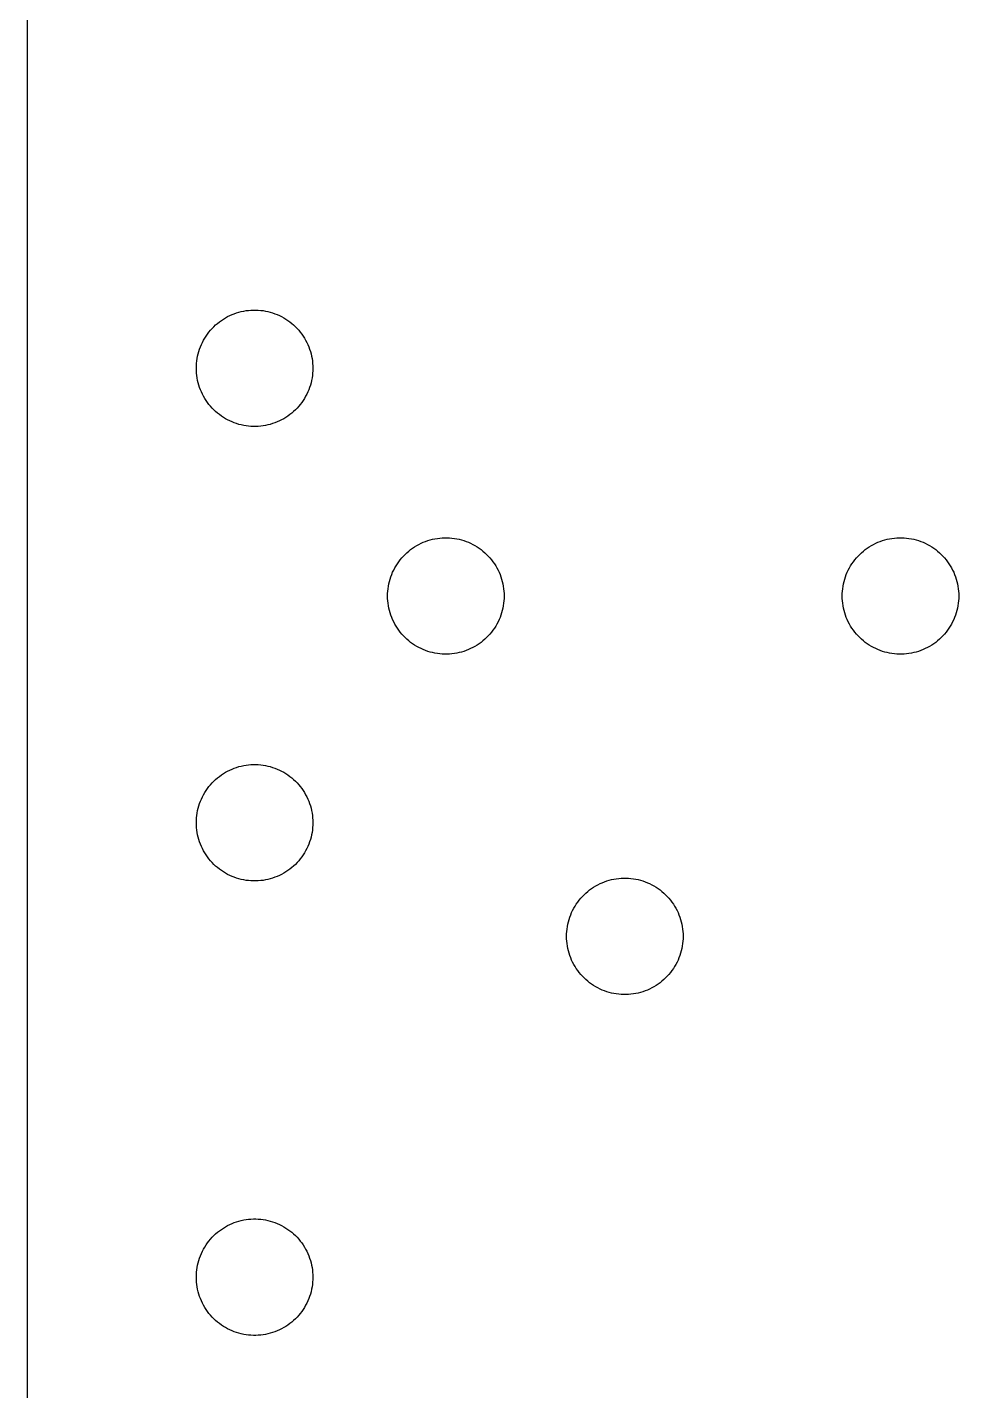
# Model space of a CAD drawing. Header units: metres. Extents: x 1 to 148, y -190 to 190.
# Drawn here: x 1.27 to 34.05, y 44 to 92.01 of the extents above; entities that cross this region are included whole.
import ezdxf

# ---------------------------------------------------------------- set-up
doc = ezdxf.new("R2010")
doc.units = ezdxf.units.M

msp = doc.modelspace()

# ---------------------------------------------------------------- linework, layer by layer
for p, q in [((1.26969, 115.12), (1.26969, -115.12)), ((7.96308, 81.5795), (8.03052, 81.6326)), ((8.03052, 81.6326), (8.09989, 81.683)), ((8.09989, 81.683), (8.17121, 81.7307)), ((8.17121, 81.7307), (8.24485, 81.7752)), ((8.24485, 81.7752), (8.32003, 81.8167)), ((8.32003, 81.8167), (8.39677, 81.8547)), ((8.39677, 81.8547), (8.47545, 81.8896)), ((8.47545, 81.8896), (8.55529, 81.9214)), ((8.55529, 81.9214), (8.63629, 81.9496)), ((8.63629, 81.9496), (8.71846, 81.9745)), ((8.71846, 81.9745), (8.80179, 81.9958)), ((8.80179, 81.9958), (8.8855, 82.0136)), ((8.8855, 82.0136), (8.97038, 82.0279)), ((8.97038, 82.0279), (9.05565, 82.0384)), ((9.05565, 82.0384), (9.14091, 82.0458)), ((9.14091, 82.0458), (9.22696, 82.0493)), ((9.22696, 82.0493), (9.31261, 82.0493)), ((9.31261, 82.0493), (9.39865, 82.0458)), ((9.39865, 82.0458), (9.48392, 82.0384)), ((9.48392, 82.0384), (9.56918, 82.0279)), ((9.56918, 82.0279), (9.65406, 82.0136)), ((9.65406, 82.0136), (9.73778, 81.9958)), ((9.73778, 81.9958), (9.82111, 81.9745)), ((9.82111, 81.9745), (9.90327, 81.9496)), ((9.90327, 81.9496), (9.98427, 81.9214)), ((9.98427, 81.9214), (10.0641, 81.8896)), ((10.0641, 81.8896), (10.1428, 81.8547)), ((10.1428, 81.8547), (10.2195, 81.8167)), ((10.2195, 81.8167), (10.2947, 81.7752)), ((10.2947, 81.7752), (10.3684, 81.7307)), ((10.3684, 81.7307), (10.4397, 81.683)), ((10.4397, 81.683), (10.509, 81.6326)), ((10.509, 81.6326), (10.5765, 81.5795)), ((7.51621, 81.0617), (7.56233, 81.1342)), ((7.56233, 81.1342), (7.61116, 81.2047)), ((7.61116, 81.2047), (7.6631, 81.2733)), ((7.6631, 81.2733), (7.71813, 81.3392)), ((7.71813, 81.3392), (7.77549, 81.4032)), ((7.77549, 81.4032), (7.83557, 81.4644)), ((7.83557, 81.4644), (7.89797, 81.5233)), ((7.89797, 81.5233), (7.96308, 81.5795)), ((10.5765, 81.5795), (10.6416, 81.5233)), ((10.6416, 81.5233), (10.704, 81.4644)), ((10.704, 81.4644), (10.7641, 81.4032)), ((10.7641, 81.4032), (10.8218, 81.3392)), ((10.8218, 81.3392), (10.8765, 81.2733)), ((10.8765, 81.2733), (10.9284, 81.2047)), ((10.9284, 81.2047), (10.9772, 81.1342)), ((10.9772, 81.1342), (11.0234, 81.0617)), ((7.30731, 80.5924), (7.33366, 80.6741)), ((7.33366, 80.6741), (7.36389, 80.7544)), ((7.36389, 80.7544), (7.39722, 80.8334)), ((7.39722, 80.8334), (7.43365, 80.9113)), ((7.43365, 80.9113), (7.47319, 80.9873)), ((7.47319, 80.9873), (7.51621, 81.0617)), ((11.0234, 81.0617), (11.0664, 80.9873)), ((11.0664, 80.9873), (11.1059, 80.9113)), ((11.1059, 80.9113), (11.1427, 80.8334)), ((11.1427, 80.8334), (11.1757, 80.7544)), ((11.1757, 80.7544), (11.2059, 80.6741)), ((11.2059, 80.6741), (11.2323, 80.5924)), ((7.22165, 80.0858), (7.22708, 80.1715)), ((7.22708, 80.1715), (7.23599, 80.2567)), ((7.23599, 80.2567), (7.24839, 80.3416)), ((7.24839, 80.3416), (7.26467, 80.4261)), ((7.26467, 80.4261), (7.28405, 80.5098)), ((7.28405, 80.5098), (7.30731, 80.5924)), ((11.2323, 80.5924), (11.2555, 80.5098)), ((11.2555, 80.5098), (11.2749, 80.4261)), ((11.2749, 80.4261), (11.2912, 80.3416)), ((11.2912, 80.3416), (11.3036, 80.2567)), ((11.3036, 80.2567), (11.3125, 80.1715)), ((11.3125, 80.1715), (11.3179, 80.0858)), ((7.21971, 79.9998), (7.22165, 80.0858)), ((7.22165, 79.9141), (7.21971, 79.9998)), ((7.22708, 79.8281), (7.22165, 79.9141)), ((7.23599, 79.7428), (7.22708, 79.8281)), ((7.24839, 79.6579), (7.23599, 79.7428)), ((11.3036, 79.7428), (11.2912, 79.6579)), ((11.3125, 79.8281), (11.3036, 79.7428)), ((11.3179, 79.9141), (11.3125, 79.8281)), ((11.3179, 80.0858), (11.3199, 79.9998)), ((11.3199, 79.9998), (11.3179, 79.9141)), ((7.26467, 79.5734), (7.24839, 79.6579)), ((7.28405, 79.4901), (7.26467, 79.5734)), ((7.30731, 79.4072), (7.28405, 79.4901)), ((7.33366, 79.3258), (7.30731, 79.4072)), ((7.36389, 79.2452), (7.33366, 79.3258)), ((7.39722, 79.1661), (7.36389, 79.2452)), ((11.1757, 79.2452), (11.1427, 79.1661)), ((11.2059, 79.3258), (11.1757, 79.2452)), ((11.2323, 79.4072), (11.2059, 79.3258)), ((11.2555, 79.4901), (11.2323, 79.4072)), ((11.2749, 79.5734), (11.2555, 79.4901)), ((11.2912, 79.6579), (11.2749, 79.5734)), ((7.43365, 79.0882), (7.39722, 79.1661)), ((7.47319, 79.0122), (7.43365, 79.0882)), ((7.51621, 78.9378), (7.47319, 79.0122)), ((7.56233, 78.8653), (7.51621, 78.9378)), ((7.61116, 78.7948), (7.56233, 78.8653)), ((7.6631, 78.7266), (7.61116, 78.7948)), ((7.71813, 78.6603), (7.6631, 78.7266)), ((10.8765, 78.7266), (10.8218, 78.6603)), ((10.9284, 78.7948), (10.8765, 78.7266)), ((10.9772, 78.8653), (10.9284, 78.7948)), ((11.0234, 78.9378), (10.9772, 78.8653)), ((11.0664, 79.0122), (11.0234, 78.9378)), ((11.1059, 79.0882), (11.0664, 79.0122)), ((11.1427, 79.1661), (11.1059, 79.0882)), ((7.77549, 78.5964), (7.71813, 78.6603)), ((7.83557, 78.5351), (7.77549, 78.5964)), ((7.89797, 78.4762), (7.83557, 78.5351)), ((7.96308, 78.4204), (7.89797, 78.4762)), ((8.03052, 78.3669), (7.96308, 78.4204)), ((8.09989, 78.3165), (8.03052, 78.3669)), ((8.17121, 78.2689), (8.09989, 78.3165)), ((8.24485, 78.2243), (8.17121, 78.2689)), ((10.3684, 78.2689), (10.2947, 78.2243)), ((10.4397, 78.3165), (10.3684, 78.2689)), ((10.509, 78.3669), (10.4397, 78.3165)), ((10.5765, 78.4204), (10.509, 78.3669)), ((10.6416, 78.4762), (10.5765, 78.4204)), ((10.704, 78.5351), (10.6416, 78.4762)), ((10.7641, 78.5964), (10.704, 78.5351)), ((10.8218, 78.6603), (10.7641, 78.5964)), ((8.32003, 78.1832), (8.24485, 78.2243)), ((8.39677, 78.1448), (8.32003, 78.1832)), ((8.47545, 78.11), (8.39677, 78.1448)), ((8.55529, 78.0782), (8.47545, 78.11)), ((8.63629, 78.0503), (8.55529, 78.0782)), ((8.71846, 78.0255), (8.63629, 78.0503)), ((8.80179, 78.0042), (8.71846, 78.0255)), ((8.8855, 77.9859), (8.80179, 78.0042)), ((8.97038, 77.972), (8.8855, 77.9859)), ((9.05565, 77.9611), (8.97038, 77.972)), ((9.14091, 77.9538), (9.05565, 77.9611)), ((9.22696, 77.9503), (9.14091, 77.9538)), ((9.31261, 77.9503), (9.22696, 77.9503)), ((9.39865, 77.9538), (9.31261, 77.9503)), ((9.48392, 77.9611), (9.39865, 77.9538)), ((9.56918, 77.972), (9.48392, 77.9611)), ((9.65406, 77.9859), (9.56918, 77.972)), ((9.73778, 78.0042), (9.65406, 77.9859)), ((9.82111, 78.0255), (9.73778, 78.0042)), ((9.90327, 78.0503), (9.82111, 78.0255)), ((9.98427, 78.0782), (9.90327, 78.0503)), ((10.0641, 78.11), (9.98427, 78.0782)), ((10.1428, 78.1448), (10.0641, 78.11)), ((10.2195, 78.1832), (10.1428, 78.1448)), ((10.2947, 78.2243), (10.2195, 78.1832)), ((15.2863, 73.9048), (15.3673, 73.9331)), ((15.3673, 73.9331), (15.4494, 73.9579)), ((15.4494, 73.9579), (15.5328, 73.9792)), ((15.5328, 73.9792), (15.6169, 73.997)), ((15.6169, 73.997), (15.7014, 74.0114)), ((15.7014, 74.0114), (15.7866, 74.0222)), ((15.7866, 74.0222), (15.8723, 74.0292)), ((15.8723, 74.0292), (15.9579, 74.0331)), ((15.9579, 74.0331), (16.0436, 74.0331)), ((16.0436, 74.0331), (16.1296, 74.0292)), ((16.1296, 74.0292), (16.2149, 74.0222)), ((16.2149, 74.0222), (16.3002, 74.0114)), ((16.3002, 74.0114), (16.385, 73.997)), ((16.385, 73.997), (16.4688, 73.9792)), ((16.4688, 73.9792), (16.5521, 73.9579)), ((16.5521, 73.9579), (16.6343, 73.9331)), ((16.6343, 73.9331), (16.7153, 73.9048)), ((31.2861, 73.9048), (31.3675, 73.9331)), ((31.3675, 73.9331), (31.4496, 73.9579)), ((31.4496, 73.9579), (31.5326, 73.9792)), ((31.5326, 73.9792), (31.6167, 73.997)), ((31.6167, 73.997), (31.7012, 74.0114)), ((31.7012, 74.0114), (31.7864, 74.0222)), ((31.7864, 74.0222), (31.8721, 74.0292)), ((31.8721, 74.0292), (31.9577, 74.0331)), ((31.9577, 74.0331), (32.0438, 74.0331)), ((32.0438, 74.0331), (32.1294, 74.0292)), ((32.1294, 74.0292), (32.2151, 74.0222)), ((32.2151, 74.0222), (32.3004, 74.0114)), ((32.3004, 74.0114), (32.3848, 73.997)), ((32.3848, 73.997), (32.4689, 73.9792)), ((32.4689, 73.9792), (32.5519, 73.9579)), ((32.5519, 73.9579), (32.6344, 73.9331)), ((32.6344, 73.9331), (32.7154, 73.9048)), ((14.5065, 73.3866), (14.5666, 73.4482)), ((14.5666, 73.4482), (14.629, 73.5068)), ((14.629, 73.5068), (14.6941, 73.563)), ((14.6941, 73.563), (14.7615, 73.6164)), ((14.7615, 73.6164), (14.8309, 73.6668)), ((14.8309, 73.6668), (14.9022, 73.7141)), ((14.9022, 73.7141), (14.9758, 73.7587)), ((14.9758, 73.7587), (15.051, 73.8001)), ((15.051, 73.8001), (15.1281, 73.8381)), ((15.1281, 73.8381), (15.2064, 73.8734)), ((15.2064, 73.8734), (15.2863, 73.9048)), ((16.7153, 73.9048), (16.7951, 73.8734)), ((16.7951, 73.8734), (16.8738, 73.8381)), ((16.8738, 73.8381), (16.9505, 73.8001)), ((16.9505, 73.8001), (17.0257, 73.7587)), ((17.0257, 73.7587), (17.0993, 73.7141)), ((17.0993, 73.7141), (17.1707, 73.6668)), ((17.1707, 73.6668), (17.24, 73.6164)), ((17.24, 73.6164), (17.3075, 73.563)), ((17.3075, 73.563), (17.3726, 73.5068)), ((17.3726, 73.5068), (17.435, 73.4482)), ((17.435, 73.4482), (17.4951, 73.3866)), ((30.5063, 73.3866), (30.5664, 73.4482)), ((30.5664, 73.4482), (30.6291, 73.5068)), ((30.6291, 73.5068), (30.6943, 73.563)), ((30.6943, 73.563), (30.7613, 73.6164)), ((30.7613, 73.6164), (30.8307, 73.6668)), ((30.8307, 73.6668), (30.9024, 73.7141)), ((30.9024, 73.7141), (30.9756, 73.7587)), ((30.9756, 73.7587), (31.0512, 73.8001)), ((31.0512, 73.8001), (31.1279, 73.8381)), ((31.1279, 73.8381), (31.2062, 73.8734)), ((31.2062, 73.8734), (31.2861, 73.9048)), ((32.7154, 73.9048), (32.7953, 73.8734)), ((32.7953, 73.8734), (32.8736, 73.8381)), ((32.8736, 73.8381), (32.9507, 73.8001)), ((32.9507, 73.8001), (33.0259, 73.7587)), ((33.0259, 73.7587), (33.0991, 73.7141)), ((33.0991, 73.7141), (33.1708, 73.6668)), ((33.1708, 73.6668), (33.2402, 73.6164)), ((33.2402, 73.6164), (33.3077, 73.563)), ((33.3077, 73.563), (33.3724, 73.5068)), ((33.3724, 73.5068), (33.4352, 73.4482)), ((33.4352, 73.4482), (33.4952, 73.3866)), ((14.1646, 72.8948), (14.2046, 72.9711)), ((14.2046, 72.9711), (14.2472, 73.0455)), ((14.2472, 73.0455), (14.2933, 73.118)), ((14.2933, 73.118), (14.3421, 73.1882)), ((14.3421, 73.1882), (14.3941, 73.2568)), ((14.3941, 73.2568), (14.4491, 73.323)), ((14.4491, 73.323), (14.5065, 73.3866)), ((17.4951, 73.3866), (17.5528, 73.323)), ((17.5528, 73.323), (17.6075, 73.2568)), ((17.6075, 73.2568), (17.6594, 73.1882)), ((17.6594, 73.1882), (17.7082, 73.118)), ((17.7082, 73.118), (17.7543, 73.0455)), ((17.7543, 73.0455), (17.7974, 72.9711)), ((17.7974, 72.9711), (17.8369, 72.8948)), ((30.1644, 72.8948), (30.2044, 72.9711)), ((30.2044, 72.9711), (30.2474, 73.0455)), ((30.2474, 73.0455), (30.2931, 73.118)), ((30.2931, 73.118), (30.3423, 73.1882)), ((30.3423, 73.1882), (30.3943, 73.2568)), ((30.3943, 73.2568), (30.4489, 73.323)), ((30.4489, 73.323), (30.5063, 73.3866)), ((33.4952, 73.3866), (33.5526, 73.323)), ((33.5526, 73.323), (33.6073, 73.2568)), ((33.6073, 73.2568), (33.6592, 73.1882)), ((33.6592, 73.1882), (33.7084, 73.118)), ((33.7084, 73.118), (33.7541, 73.0455)), ((33.7541, 73.0455), (33.7972, 72.9711)), ((33.7972, 72.9711), (33.8371, 72.8948)), ((13.9957, 72.4095), (14.015, 72.4932)), ((14.015, 72.4932), (14.0383, 72.5758)), ((14.0383, 72.5758), (14.065, 72.6576)), ((14.065, 72.6576), (14.0949, 72.7382)), ((14.0949, 72.7382), (14.1282, 72.8173)), ((14.1282, 72.8173), (14.1646, 72.8948)), ((17.8369, 72.8948), (17.8737, 72.8173)), ((17.8737, 72.8173), (17.9067, 72.7382)), ((17.9067, 72.7382), (17.9369, 72.6576)), ((17.9369, 72.6576), (17.9632, 72.5758)), ((17.9632, 72.5758), (17.9865, 72.4932)), ((17.9865, 72.4932), (18.0059, 72.4095)), ((29.9955, 72.4095), (30.0152, 72.4932)), ((30.0152, 72.4932), (30.0381, 72.5758)), ((30.0381, 72.5758), (30.0648, 72.6576)), ((30.0648, 72.6576), (30.0947, 72.7382)), ((30.0947, 72.7382), (30.128, 72.8173)), ((30.128, 72.8173), (30.1644, 72.8948)), ((33.8371, 72.8948), (33.8735, 72.8173)), ((33.8735, 72.8173), (33.9068, 72.7382)), ((33.9068, 72.7382), (33.9367, 72.6576)), ((33.9367, 72.6576), (33.9634, 72.5758)), ((33.9634, 72.5758), (33.9863, 72.4932)), ((33.9863, 72.4932), (34.0061, 72.4095)), ((13.9507, 71.9836), (13.9526, 72.0692)), ((13.9526, 72.0692), (13.9581, 72.1549)), ((13.9581, 72.1549), (13.967, 72.2402)), ((13.967, 72.2402), (13.9794, 72.3254)), ((13.9794, 72.3254), (13.9957, 72.4095)), ((18.0059, 72.4095), (18.0222, 72.3254)), ((18.0222, 72.3254), (18.0346, 72.2402)), ((18.0346, 72.2402), (18.0435, 72.1549)), ((18.0435, 72.1549), (18.0489, 72.0692)), ((18.0489, 72.0692), (18.0508, 71.9836)), ((29.9509, 71.9836), (29.9524, 72.0692)), ((29.9524, 72.0692), (29.9579, 72.1549)), ((29.9579, 72.1549), (29.9668, 72.2402)), ((29.9668, 72.2402), (29.9796, 72.3254)), ((29.9796, 72.3254), (29.9955, 72.4095)), ((34.0061, 72.4095), (34.022, 72.3254)), ((34.022, 72.3254), (34.0347, 72.2402)), ((34.0347, 72.2402), (34.0437, 72.1549)), ((34.0437, 72.1549), (34.0491, 72.0692)), ((34.0491, 72.0692), (34.0506, 71.9836)), ((13.9526, 71.8975), (13.9507, 71.9836)), ((13.9581, 71.8119), (13.9526, 71.8975)), ((13.967, 71.7266), (13.9581, 71.8119)), ((13.9794, 71.6414), (13.967, 71.7266)), ((13.9957, 71.5573), (13.9794, 71.6414)), ((14.015, 71.4735), (13.9957, 71.5573)), ((18.0059, 71.5573), (17.9865, 71.4735)), ((18.0222, 71.6414), (18.0059, 71.5573)), ((18.0346, 71.7266), (18.0222, 71.6414)), ((18.0435, 71.8119), (18.0346, 71.7266)), ((18.0489, 71.8975), (18.0435, 71.8119)), ((18.0508, 71.9836), (18.0489, 71.8975)), ((29.9524, 71.8975), (29.9509, 71.9836)), ((29.9579, 71.8119), (29.9524, 71.8975)), ((29.9668, 71.7266), (29.9579, 71.8119)), ((29.9796, 71.6414), (29.9668, 71.7266)), ((29.9955, 71.5573), (29.9796, 71.6414)), ((30.0152, 71.4735), (29.9955, 71.5573)), ((34.0061, 71.5573), (33.9863, 71.4735)), ((34.022, 71.6414), (34.0061, 71.5573)), ((34.0347, 71.7266), (34.022, 71.6414)), ((34.0437, 71.8119), (34.0347, 71.7266)), ((34.0491, 71.8975), (34.0437, 71.8119)), ((34.0506, 71.9836), (34.0491, 71.8975)), ((14.0383, 71.391), (14.015, 71.4735)), ((14.065, 71.3092), (14.0383, 71.391)), ((14.0949, 71.2286), (14.065, 71.3092)), ((14.1282, 71.1495), (14.0949, 71.2286)), ((14.1646, 71.072), (14.1282, 71.1495)), ((14.2046, 70.9957), (14.1646, 71.072)), ((17.8369, 71.072), (17.7974, 70.9957)), ((17.8737, 71.1495), (17.8369, 71.072)), ((17.9067, 71.2286), (17.8737, 71.1495)), ((17.9369, 71.3092), (17.9067, 71.2286)), ((17.9632, 71.391), (17.9369, 71.3092)), ((17.9865, 71.4735), (17.9632, 71.391)), ((30.0381, 71.391), (30.0152, 71.4735)), ((30.0648, 71.3092), (30.0381, 71.391)), ((30.0947, 71.2286), (30.0648, 71.3092)), ((30.128, 71.1495), (30.0947, 71.2286)), ((30.1644, 71.072), (30.128, 71.1495)), ((30.2044, 70.9957), (30.1644, 71.072)), ((33.8371, 71.072), (33.7972, 70.9957)), ((33.8735, 71.1495), (33.8371, 71.072)), ((33.9068, 71.2286), (33.8735, 71.1495)), ((33.9367, 71.3092), (33.9068, 71.2286)), ((33.9634, 71.391), (33.9367, 71.3092)), ((33.9863, 71.4735), (33.9634, 71.391)), ((14.2472, 70.9216), (14.2046, 70.9957)), ((14.2933, 70.8488), (14.2472, 70.9216)), ((14.3421, 70.7786), (14.2933, 70.8488)), ((14.3941, 70.71), (14.3421, 70.7786)), ((14.4491, 70.6437), (14.3941, 70.71)), ((14.5065, 70.5802), (14.4491, 70.6437)), ((14.5666, 70.5186), (14.5065, 70.5802)), ((17.4951, 70.5802), (17.435, 70.5186)), ((17.5528, 70.6437), (17.4951, 70.5802)), ((17.6075, 70.71), (17.5528, 70.6437)), ((17.6594, 70.7786), (17.6075, 70.71)), ((17.7082, 70.8488), (17.6594, 70.7786)), ((17.7543, 70.9216), (17.7082, 70.8488)), ((17.7974, 70.9957), (17.7543, 70.9216)), ((30.2474, 70.9216), (30.2044, 70.9957)), ((30.2931, 70.8488), (30.2474, 70.9216)), ((30.3423, 70.7786), (30.2931, 70.8488)), ((30.3943, 70.71), (30.3423, 70.7786)), ((30.4489, 70.6437), (30.3943, 70.71)), ((30.5063, 70.5802), (30.4489, 70.6437)), ((30.5664, 70.5186), (30.5063, 70.5802)), ((33.4952, 70.5802), (33.4352, 70.5186)), ((33.5526, 70.6437), (33.4952, 70.5802)), ((33.6073, 70.71), (33.5526, 70.6437)), ((33.6592, 70.7786), (33.6073, 70.71)), ((33.7084, 70.8488), (33.6592, 70.7786)), ((33.7541, 70.9216), (33.7084, 70.8488)), ((33.7972, 70.9957), (33.7541, 70.9216)), ((14.629, 70.46), (14.5666, 70.5186)), ((14.6941, 70.4038), (14.629, 70.46)), ((14.7615, 70.3504), (14.6941, 70.4038)), ((14.8309, 70.3), (14.7615, 70.3504)), ((14.9022, 70.2527), (14.8309, 70.3)), ((14.9758, 70.2081), (14.9022, 70.2527)), ((15.051, 70.1666), (14.9758, 70.2081)), ((15.1281, 70.1287), (15.051, 70.1666)), ((15.2064, 70.0938), (15.1281, 70.1287)), ((15.2863, 70.062), (15.2064, 70.0938)), ((16.7951, 70.0938), (16.7153, 70.062)), ((16.8738, 70.1287), (16.7951, 70.0938)), ((16.9505, 70.1666), (16.8738, 70.1287)), ((17.0257, 70.2081), (16.9505, 70.1666)), ((17.0993, 70.2527), (17.0257, 70.2081)), ((17.1707, 70.3), (17.0993, 70.2527)), ((17.24, 70.3504), (17.1707, 70.3)), ((17.3075, 70.4038), (17.24, 70.3504)), ((17.3726, 70.46), (17.3075, 70.4038)), ((17.435, 70.5186), (17.3726, 70.46)), ((30.6291, 70.46), (30.5664, 70.5186)), ((30.6943, 70.4038), (30.6291, 70.46)), ((30.7613, 70.3504), (30.6943, 70.4038)), ((30.8307, 70.3), (30.7613, 70.3504)), ((30.9024, 70.2527), (30.8307, 70.3)), ((30.9756, 70.2081), (30.9024, 70.2527)), ((31.0512, 70.1666), (30.9756, 70.2081)), ((31.1279, 70.1287), (31.0512, 70.1666)), ((31.2062, 70.0938), (31.1279, 70.1287)), ((31.2861, 70.062), (31.2062, 70.0938)), ((32.7953, 70.0938), (32.7154, 70.062)), ((32.8736, 70.1287), (32.7953, 70.0938)), ((32.9507, 70.1666), (32.8736, 70.1287)), ((33.0259, 70.2081), (32.9507, 70.1666)), ((33.0991, 70.2527), (33.0259, 70.2081)), ((33.1708, 70.3), (33.0991, 70.2527)), ((33.2402, 70.3504), (33.1708, 70.3)), ((33.3077, 70.4038), (33.2402, 70.3504)), ((33.3724, 70.46), (33.3077, 70.4038)), ((33.4352, 70.5186), (33.3724, 70.46)), ((15.3673, 70.0337), (15.2863, 70.062)), ((15.4494, 70.0089), (15.3673, 70.0337)), ((15.5328, 69.9876), (15.4494, 70.0089)), ((15.6169, 69.9698), (15.5328, 69.9876)), ((15.7014, 69.9554), (15.6169, 69.9698)), ((15.7866, 69.9446), (15.7014, 69.9554)), ((15.8723, 69.9376), (15.7866, 69.9446)), ((15.9579, 69.9337), (15.8723, 69.9376)), ((16.0436, 69.9337), (15.9579, 69.9337)), ((16.1296, 69.9376), (16.0436, 69.9337)), ((16.2149, 69.9446), (16.1296, 69.9376)), ((16.3002, 69.9554), (16.2149, 69.9446)), ((16.385, 69.9698), (16.3002, 69.9554)), ((16.4688, 69.9876), (16.385, 69.9698)), ((16.5521, 70.0089), (16.4688, 69.9876)), ((16.6343, 70.0337), (16.5521, 70.0089)), ((16.7153, 70.062), (16.6343, 70.0337)), ((31.3675, 70.0337), (31.2861, 70.062)), ((31.4496, 70.0089), (31.3675, 70.0337)), ((31.5326, 69.9876), (31.4496, 70.0089)), ((31.6167, 69.9698), (31.5326, 69.9876)), ((31.7012, 69.9554), (31.6167, 69.9698)), ((31.7864, 69.9446), (31.7012, 69.9554)), ((31.8721, 69.9376), (31.7864, 69.9446)), ((31.9577, 69.9337), (31.8721, 69.9376)), ((32.0438, 69.9337), (31.9577, 69.9337)), ((32.1294, 69.9376), (32.0438, 69.9337)), ((32.2151, 69.9446), (32.1294, 69.9376)), ((32.3004, 69.9554), (32.2151, 69.9446)), ((32.3848, 69.9698), (32.3004, 69.9554)), ((32.4689, 69.9876), (32.3848, 69.9698)), ((32.5519, 70.0089), (32.4689, 69.9876)), ((32.6344, 70.0337), (32.5519, 70.0089)), ((32.7154, 70.062), (32.6344, 70.0337)), ((8.17121, 65.7309), (8.24485, 65.7751)), ((8.24485, 65.7751), (8.32003, 65.8165)), ((8.32003, 65.8165), (8.39677, 65.8549)), ((8.39677, 65.8549), (8.47545, 65.8898)), ((8.47545, 65.8898), (8.55529, 65.9212)), ((8.55529, 65.9212), (8.63629, 65.9495)), ((8.63629, 65.9495), (8.71846, 65.9743)), ((8.71846, 65.9743), (8.80179, 65.9956)), ((8.80179, 65.9956), (8.8855, 66.0134)), ((8.8855, 66.0134), (8.97038, 66.0278)), ((8.97038, 66.0278), (9.05565, 66.0386)), ((9.05565, 66.0386), (9.14091, 66.0456)), ((9.14091, 66.0456), (9.22696, 66.0495)), ((9.22696, 66.0495), (9.31261, 66.0495)), ((9.31261, 66.0495), (9.39865, 66.0456)), ((9.39865, 66.0456), (9.48392, 66.0386)), ((9.48392, 66.0386), (9.56918, 66.0278)), ((9.56918, 66.0278), (9.65406, 66.0134)), ((9.65406, 66.0134), (9.73778, 65.9956)), ((9.73778, 65.9956), (9.82111, 65.9743)), ((9.82111, 65.9743), (9.90327, 65.9495)), ((9.90327, 65.9495), (9.98427, 65.9212)), ((9.98427, 65.9212), (10.0641, 65.8898)), ((10.0641, 65.8898), (10.1428, 65.8549)), ((10.1428, 65.8549), (10.2195, 65.8165)), ((10.2195, 65.8165), (10.2947, 65.7751)), ((10.2947, 65.7751), (10.3684, 65.7309)), ((7.6631, 65.2731), (7.71813, 65.3394)), ((7.71813, 65.3394), (7.77549, 65.403)), ((7.77549, 65.403), (7.83557, 65.4646)), ((7.83557, 65.4646), (7.89797, 65.5231)), ((7.89797, 65.5231), (7.96308, 65.5793)), ((7.96308, 65.5793), (8.03052, 65.6328)), ((8.03052, 65.6328), (8.09989, 65.6832)), ((8.09989, 65.6832), (8.17121, 65.7309)), ((10.3684, 65.7309), (10.4397, 65.6832)), ((10.4397, 65.6832), (10.509, 65.6328)), ((10.509, 65.6328), (10.5765, 65.5793)), ((10.5765, 65.5793), (10.6416, 65.5231)), ((10.6416, 65.5231), (10.704, 65.4646)), ((10.704, 65.4646), (10.7641, 65.403)), ((10.7641, 65.403), (10.8218, 65.3394)), ((10.8218, 65.3394), (10.8765, 65.2731)), ((7.36389, 64.7546), (7.39722, 64.8336)), ((7.39722, 64.8336), (7.43365, 64.9112)), ((7.43365, 64.9112), (7.47319, 64.9875)), ((7.47319, 64.9875), (7.51621, 65.0619)), ((7.51621, 65.0619), (7.56233, 65.1344)), ((7.56233, 65.1344), (7.61116, 65.2049)), ((7.61116, 65.2049), (7.6631, 65.2731)), ((10.8765, 65.2731), (10.9284, 65.2049)), ((10.9284, 65.2049), (10.9772, 65.1344)), ((10.9772, 65.1344), (11.0234, 65.0619)), ((11.0234, 65.0619), (11.0664, 64.9875)), ((11.0664, 64.9875), (11.1059, 64.9112)), ((11.1059, 64.9112), (11.1427, 64.8336)), ((11.1427, 64.8336), (11.1757, 64.7546)), ((7.23599, 64.2569), (7.24839, 64.3418)), ((7.24839, 64.3418), (7.26467, 64.4259)), ((7.26467, 64.4259), (7.28405, 64.5096)), ((7.28405, 64.5096), (7.30731, 64.5922)), ((7.30731, 64.5922), (7.33366, 64.674)), ((7.33366, 64.674), (7.36389, 64.7546)), ((11.1757, 64.7546), (11.2059, 64.674)), ((11.2059, 64.674), (11.2323, 64.5922)), ((11.2323, 64.5922), (11.2555, 64.5096)), ((11.2555, 64.5096), (11.2749, 64.4259)), ((11.2749, 64.4259), (11.2912, 64.3418)), ((11.2912, 64.3418), (11.3036, 64.2569)), ((7.21971, 64), (7.22165, 64.0856)), ((7.22165, 63.9139), (7.21971, 64)), ((7.22165, 64.0856), (7.22708, 64.1713)), ((7.22708, 63.8283), (7.22165, 63.9139)), ((7.22708, 64.1713), (7.23599, 64.2569)), ((11.3036, 64.2569), (11.3125, 64.1713)), ((11.3125, 64.1713), (11.3179, 64.0856)), ((11.3179, 63.9139), (11.3125, 63.8283)), ((11.3179, 64.0856), (11.3199, 64)), ((11.3199, 64), (11.3179, 63.9139)), ((7.23599, 63.743), (7.22708, 63.8283)), ((7.24839, 63.6577), (7.23599, 63.743)), ((7.26467, 63.5736), (7.24839, 63.6577)), ((7.28405, 63.4899), (7.26467, 63.5736)), ((7.30731, 63.4074), (7.28405, 63.4899)), ((7.33366, 63.3256), (7.30731, 63.4074)), ((11.2323, 63.4074), (11.2059, 63.3256)), ((11.2555, 63.4899), (11.2323, 63.4074)), ((11.2749, 63.5736), (11.2555, 63.4899)), ((11.2912, 63.6577), (11.2749, 63.5736)), ((11.3036, 63.743), (11.2912, 63.6577)), ((11.3125, 63.8283), (11.3036, 63.743)), ((7.36389, 63.245), (7.33366, 63.3256)), ((7.39722, 63.1659), (7.36389, 63.245)), ((7.43365, 63.0884), (7.39722, 63.1659)), ((7.47319, 63.012), (7.43365, 63.0884)), ((7.51621, 62.938), (7.47319, 63.012)), ((7.56233, 62.8655), (7.51621, 62.938)), ((11.0234, 62.938), (10.9772, 62.8655)), ((11.0664, 63.012), (11.0234, 62.938)), ((11.1059, 63.0884), (11.0664, 63.012)), ((11.1427, 63.1659), (11.1059, 63.0884)), ((11.1757, 63.245), (11.1427, 63.1659)), ((11.2059, 63.3256), (11.1757, 63.245)), ((7.61116, 62.795), (7.56233, 62.8655)), ((7.6631, 62.7264), (7.61116, 62.795)), ((7.71813, 62.6601), (7.6631, 62.7264)), ((7.77549, 62.5966), (7.71813, 62.6601)), ((7.83557, 62.5349), (7.77549, 62.5966)), ((7.89797, 62.4764), (7.83557, 62.5349)), ((7.96308, 62.4202), (7.89797, 62.4764)), ((8.03052, 62.3667), (7.96308, 62.4202)), ((10.5765, 62.4202), (10.509, 62.3667)), ((10.6416, 62.4764), (10.5765, 62.4202)), ((10.704, 62.5349), (10.6416, 62.4764)), ((10.7641, 62.5966), (10.704, 62.5349)), ((10.8218, 62.6601), (10.7641, 62.5966)), ((10.8765, 62.7264), (10.8218, 62.6601)), ((10.9284, 62.795), (10.8765, 62.7264)), ((10.9772, 62.8655), (10.9284, 62.795)), ((8.09989, 62.3164), (8.03052, 62.3667)), ((8.17121, 62.2691), (8.09989, 62.3164)), ((8.24485, 62.2245), (8.17121, 62.2691)), ((8.32003, 62.183), (8.24485, 62.2245)), ((8.39677, 62.145), (8.32003, 62.183)), ((8.47545, 62.1102), (8.39677, 62.145)), ((8.55529, 62.0784), (8.47545, 62.1102)), ((8.63629, 62.0501), (8.55529, 62.0784)), ((8.71846, 62.0253), (8.63629, 62.0501)), ((8.80179, 62.004), (8.71846, 62.0253)), ((8.8855, 61.9861), (8.80179, 62.004)), ((8.97038, 61.9718), (8.8855, 61.9861)), ((9.05565, 61.9609), (8.97038, 61.9718)), ((9.14091, 61.954), (9.05565, 61.9609)), ((9.22696, 61.9501), (9.14091, 61.954)), ((9.31261, 61.9501), (9.22696, 61.9501)), ((9.39865, 61.954), (9.31261, 61.9501)), ((9.48392, 61.9609), (9.39865, 61.954)), ((9.56918, 61.9718), (9.48392, 61.9609)), ((9.65406, 61.9861), (9.56918, 61.9718)), ((9.73778, 62.004), (9.65406, 61.9861)), ((9.82111, 62.0253), (9.73778, 62.004)), ((9.90327, 62.0501), (9.82111, 62.0253)), ((9.98427, 62.0784), (9.90327, 62.0501)), ((10.0641, 62.1102), (9.98427, 62.0784)), ((10.1428, 62.145), (10.0641, 62.1102)), ((10.2195, 62.183), (10.1428, 62.145)), ((10.2947, 62.2245), (10.2195, 62.183)), ((10.3684, 62.2691), (10.2947, 62.2245)), ((10.4397, 62.3164), (10.3684, 62.2691)), ((10.509, 62.3667), (10.4397, 62.3164)), ((21.5851, 61.9214), (21.6665, 61.9493)), ((21.6665, 61.9493), (21.7487, 61.9741)), ((21.7487, 61.9741), (21.8316, 61.9958)), ((21.8316, 61.9958), (21.9157, 62.0137)), ((21.9157, 62.0137), (22.0002, 62.028)), ((22.0002, 62.028), (22.0855, 62.0385)), ((22.0855, 62.0385), (22.1711, 62.0458)), ((22.1711, 62.0458), (22.2568, 62.0493)), ((22.2568, 62.0493), (22.3428, 62.0493)), ((22.3428, 62.0493), (22.4285, 62.0458)), ((22.4285, 62.0458), (22.5141, 62.0385)), ((22.5141, 62.0385), (22.5994, 62.028)), ((22.5994, 62.028), (22.6839, 62.0137)), ((22.6839, 62.0137), (22.768, 61.9958)), ((22.768, 61.9958), (22.8509, 61.9741)), ((22.8509, 61.9741), (22.9331, 61.9493)), ((22.9331, 61.9493), (23.0145, 61.9214)), ((20.8053, 61.4032), (20.8654, 61.4645)), ((20.8654, 61.4645), (20.9282, 61.5234)), ((20.9282, 61.5234), (20.9933, 61.5792)), ((20.9933, 61.5792), (21.0603, 61.6327)), ((21.0603, 61.6327), (21.1297, 61.6831)), ((21.1297, 61.6831), (21.2014, 61.7307)), ((21.2014, 61.7307), (21.2747, 61.7753)), ((21.2747, 61.7753), (21.3502, 61.8164)), ((21.3502, 61.8164), (21.427, 61.8548)), ((21.427, 61.8548), (21.5053, 61.8896)), ((21.5053, 61.8896), (21.5851, 61.9214)), ((23.0145, 61.9214), (23.0943, 61.8896)), ((23.0943, 61.8896), (23.1726, 61.8548)), ((23.1726, 61.8548), (23.2497, 61.8164)), ((23.2497, 61.8164), (23.3249, 61.7753)), ((23.3249, 61.7753), (23.3982, 61.7307)), ((23.3982, 61.7307), (23.4699, 61.6831)), ((23.4699, 61.6831), (23.5393, 61.6327)), ((23.5393, 61.6327), (23.6067, 61.5792)), ((23.6067, 61.5792), (23.6714, 61.5234)), ((23.6714, 61.5234), (23.7342, 61.4645)), ((23.7342, 61.4645), (23.7943, 61.4032)), ((20.4635, 60.9114), (20.5034, 60.9874)), ((20.5034, 60.9874), (20.5464, 61.0618)), ((20.5464, 61.0618), (20.5922, 61.1343)), ((20.5922, 61.1343), (20.6414, 61.2048)), ((20.6414, 61.2048), (20.6933, 61.273)), ((20.6933, 61.273), (20.748, 61.3393)), ((20.748, 61.3393), (20.8053, 61.4032)), ((23.7943, 61.4032), (23.8516, 61.3393)), ((23.8516, 61.3393), (23.9063, 61.273)), ((23.9063, 61.273), (23.9582, 61.2048)), ((23.9582, 61.2048), (24.0074, 61.1343)), ((24.0074, 61.1343), (24.0532, 61.0618)), ((24.0532, 61.0618), (24.0962, 60.9874)), ((24.0962, 60.9874), (24.1361, 60.9114)), ((20.2945, 60.4262), (20.3143, 60.5095)), ((20.3143, 60.5095), (20.3371, 60.5924)), ((20.3371, 60.5924), (20.3639, 60.6738)), ((20.3639, 60.6738), (20.3937, 60.7544)), ((20.3937, 60.7544), (20.427, 60.8335)), ((20.427, 60.8335), (20.4635, 60.9114)), ((24.1361, 60.9114), (24.1726, 60.8335)), ((24.1726, 60.8335), (24.2059, 60.7544)), ((24.2059, 60.7544), (24.2357, 60.6738)), ((24.2357, 60.6738), (24.2625, 60.5924)), ((24.2625, 60.5924), (24.2853, 60.5095)), ((24.2853, 60.5095), (24.3051, 60.4262)), ((20.2499, 59.9998), (20.2515, 60.0855)), ((20.2515, 60.0855), (20.2569, 60.1715)), ((20.2569, 60.1715), (20.2658, 60.2568)), ((20.2658, 60.2568), (20.2786, 60.3417)), ((20.2786, 60.3417), (20.2945, 60.4262)), ((24.3051, 60.4262), (24.321, 60.3417)), ((24.321, 60.3417), (24.3338, 60.2568)), ((24.3338, 60.2568), (24.3427, 60.1715)), ((24.3427, 60.1715), (24.3481, 60.0855)), ((24.3481, 60.0855), (24.3497, 59.9998)), ((20.2515, 59.9142), (20.2499, 59.9998)), ((20.2569, 59.8281), (20.2515, 59.9142)), ((20.2658, 59.7429), (20.2569, 59.8281)), ((20.2786, 59.658), (20.2658, 59.7429)), ((20.2945, 59.5735), (20.2786, 59.658)), ((20.3143, 59.4902), (20.2945, 59.5735)), ((24.3051, 59.5735), (24.2853, 59.4902)), ((24.321, 59.658), (24.3051, 59.5735)), ((24.3338, 59.7429), (24.321, 59.658)), ((24.3427, 59.8281), (24.3338, 59.7429)), ((24.3481, 59.9142), (24.3427, 59.8281)), ((24.3497, 59.9998), (24.3481, 59.9142)), ((20.3371, 59.4072), (20.3143, 59.4902)), ((20.3639, 59.3258), (20.3371, 59.4072)), ((20.3937, 59.2452), (20.3639, 59.3258)), ((20.427, 59.1662), (20.3937, 59.2452)), ((20.4635, 59.0883), (20.427, 59.1662)), ((20.5034, 59.0123), (20.4635, 59.0883)), ((24.1361, 59.0883), (24.0962, 59.0123)), ((24.1726, 59.1662), (24.1361, 59.0883)), ((24.2059, 59.2452), (24.1726, 59.1662)), ((24.2357, 59.3258), (24.2059, 59.2452)), ((24.2625, 59.4072), (24.2357, 59.3258)), ((24.2853, 59.4902), (24.2625, 59.4072)), ((20.5464, 58.9379), (20.5034, 59.0123)), ((20.5922, 58.8654), (20.5464, 58.9379)), ((20.6414, 58.7949), (20.5922, 58.8654)), ((20.6933, 58.7266), (20.6414, 58.7949)), ((20.748, 58.6604), (20.6933, 58.7266)), ((20.8053, 58.5964), (20.748, 58.6604)), ((20.8654, 58.5352), (20.8053, 58.5964)), ((23.7943, 58.5964), (23.7342, 58.5352)), ((23.8516, 58.6604), (23.7943, 58.5964)), ((23.9063, 58.7266), (23.8516, 58.6604)), ((23.9582, 58.7949), (23.9063, 58.7266)), ((24.0074, 58.8654), (23.9582, 58.7949)), ((24.0532, 58.9379), (24.0074, 58.8654)), ((24.0962, 59.0123), (24.0532, 58.9379)), ((20.9282, 58.4763), (20.8654, 58.5352)), ((20.9933, 58.4201), (20.9282, 58.4763)), ((21.0603, 58.367), (20.9933, 58.4201)), ((21.1297, 58.3166), (21.0603, 58.367)), ((21.2014, 58.2689), (21.1297, 58.3166)), ((21.2747, 58.2244), (21.2014, 58.2689)), ((21.3502, 58.1833), (21.2747, 58.2244)), ((21.427, 58.1449), (21.3502, 58.1833)), ((21.5053, 58.11), (21.427, 58.1449)), ((21.5851, 58.0782), (21.5053, 58.11)), ((23.0943, 58.11), (23.0145, 58.0782)), ((23.1726, 58.1449), (23.0943, 58.11)), ((23.2497, 58.1833), (23.1726, 58.1449)), ((23.3249, 58.2244), (23.2497, 58.1833)), ((23.3982, 58.2689), (23.3249, 58.2244)), ((23.4699, 58.3166), (23.3982, 58.2689)), ((23.5393, 58.367), (23.4699, 58.3166)), ((23.6067, 58.4201), (23.5393, 58.367)), ((23.6714, 58.4763), (23.6067, 58.4201)), ((23.7342, 58.5352), (23.6714, 58.4763)), ((21.6665, 58.0503), (21.5851, 58.0782)), ((21.7487, 58.0255), (21.6665, 58.0503)), ((21.8316, 58.0038), (21.7487, 58.0255)), ((21.9157, 57.986), (21.8316, 58.0038)), ((22.0002, 57.9717), (21.9157, 57.986)), ((22.0855, 57.9612), (22.0002, 57.9717)), ((22.1711, 57.9538), (22.0855, 57.9612)), ((22.2568, 57.9503), (22.1711, 57.9538)), ((22.3428, 57.9503), (22.2568, 57.9503)), ((22.4285, 57.9538), (22.3428, 57.9503)), ((22.5141, 57.9612), (22.4285, 57.9538)), ((22.5994, 57.9717), (22.5141, 57.9612)), ((22.6839, 57.986), (22.5994, 57.9717)), ((22.768, 58.0038), (22.6839, 57.986)), ((22.8509, 58.0255), (22.768, 58.0038)), ((22.9331, 58.0503), (22.8509, 58.0255)), ((23.0145, 58.0782), (22.9331, 58.0503)), ((8.55529, 49.9214), (8.63629, 49.9497)), ((8.63629, 49.9497), (8.71846, 49.9745)), ((8.71846, 49.9745), (8.80179, 49.9958)), ((8.80179, 49.9958), (8.8855, 50.0136)), ((8.8855, 50.0136), (8.97038, 50.028)), ((8.97038, 50.028), (9.05565, 50.0384)), ((9.05565, 50.0384), (9.14091, 50.0458)), ((9.14091, 50.0458), (9.22696, 50.0493)), ((9.22696, 50.0493), (9.31261, 50.0493)), ((9.31261, 50.0493), (9.39865, 50.0458)), ((9.39865, 50.0458), (9.48392, 50.0384)), ((9.48392, 50.0384), (9.56918, 50.028)), ((9.56918, 50.028), (9.65406, 50.0136)), ((9.65406, 50.0136), (9.73778, 49.9958)), ((9.73778, 49.9958), (9.82111, 49.9745)), ((9.82111, 49.9745), (9.90327, 49.9497)), ((9.90327, 49.9497), (9.98427, 49.9214)), ((7.77549, 49.4032), (7.83557, 49.4644)), ((7.83557, 49.4644), (7.89797, 49.5233)), ((7.89797, 49.5233), (7.96308, 49.5795)), ((7.96308, 49.5795), (8.03052, 49.6326)), ((8.03052, 49.6326), (8.09989, 49.683)), ((8.09989, 49.683), (8.17121, 49.7307)), ((8.17121, 49.7307), (8.24485, 49.7753)), ((8.24485, 49.7753), (8.32003, 49.8163)), ((8.32003, 49.8163), (8.39677, 49.8547)), ((8.39677, 49.8547), (8.47545, 49.8896)), ((8.47545, 49.8896), (8.55529, 49.9214)), ((9.98427, 49.9214), (10.0641, 49.8896)), ((10.0641, 49.8896), (10.1428, 49.8547)), ((10.1428, 49.8547), (10.2195, 49.8163)), ((10.2195, 49.8163), (10.2947, 49.7753)), ((10.2947, 49.7753), (10.3684, 49.7307)), ((10.3684, 49.7307), (10.4397, 49.683)), ((10.4397, 49.683), (10.509, 49.6326)), ((10.509, 49.6326), (10.5765, 49.5795)), ((10.5765, 49.5795), (10.6416, 49.5233)), ((10.6416, 49.5233), (10.704, 49.4644)), ((10.704, 49.4644), (10.7641, 49.4032)), ((7.43365, 48.9114), (7.47319, 48.9873)), ((7.47319, 48.9873), (7.51621, 49.0617)), ((7.51621, 49.0617), (7.56233, 49.1342)), ((7.56233, 49.1342), (7.61116, 49.2047)), ((7.61116, 49.2047), (7.6631, 49.2733)), ((7.6631, 49.2733), (7.71813, 49.3392)), ((7.71813, 49.3392), (7.77549, 49.4032)), ((10.7641, 49.4032), (10.8218, 49.3392)), ((10.8218, 49.3392), (10.8765, 49.2733)), ((10.8765, 49.2733), (10.9284, 49.2047)), ((10.9284, 49.2047), (10.9772, 49.1342)), ((10.9772, 49.1342), (11.0234, 49.0617)), ((11.0234, 49.0617), (11.0664, 48.9873)), ((11.0664, 48.9873), (11.1059, 48.9114)), ((7.26467, 48.4261), (7.28405, 48.5094)), ((7.28405, 48.5094), (7.30731, 48.5924)), ((7.30731, 48.5924), (7.33366, 48.6742)), ((7.33366, 48.6742), (7.36389, 48.7544)), ((7.36389, 48.7544), (7.39722, 48.8335)), ((7.39722, 48.8335), (7.43365, 48.9114)), ((11.1059, 48.9114), (11.1427, 48.8335)), ((11.1427, 48.8335), (11.1757, 48.7544)), ((11.1757, 48.7544), (11.2059, 48.6742)), ((11.2059, 48.6742), (11.2323, 48.5924)), ((11.2323, 48.5924), (11.2555, 48.5094)), ((11.2555, 48.5094), (11.2749, 48.4261)), ((7.21971, 47.9998), (7.22165, 48.0858)), ((7.22165, 48.0858), (7.22708, 48.1715)), ((7.22708, 48.1715), (7.23599, 48.2567)), ((7.23599, 48.2567), (7.24839, 48.3416)), ((7.24839, 48.3416), (7.26467, 48.4261)), ((11.2749, 48.4261), (11.2912, 48.3416)), ((11.2912, 48.3416), (11.3036, 48.2567)), ((11.3036, 48.2567), (11.3125, 48.1715)), ((11.3125, 48.1715), (11.3179, 48.0858)), ((11.3179, 48.0858), (11.3199, 47.9998)), ((7.22165, 47.9141), (7.21971, 47.9998)), ((7.22708, 47.8281), (7.22165, 47.9141)), ((7.23599, 47.7428), (7.22708, 47.8281)), ((7.24839, 47.6579), (7.23599, 47.7428)), ((7.26467, 47.5735), (7.24839, 47.6579)), ((7.28405, 47.4901), (7.26467, 47.5735)), ((11.2749, 47.5735), (11.2555, 47.4901)), ((11.2912, 47.6579), (11.2749, 47.5735)), ((11.3036, 47.7428), (11.2912, 47.6579)), ((11.3125, 47.8281), (11.3036, 47.7428)), ((11.3179, 47.9141), (11.3125, 47.8281)), ((11.3199, 47.9998), (11.3179, 47.9141)), ((7.30731, 47.4072), (7.28405, 47.4901)), ((7.33366, 47.3258), (7.30731, 47.4072)), ((7.36389, 47.2452), (7.33366, 47.3258)), ((7.39722, 47.1661), (7.36389, 47.2452)), ((7.43365, 47.0882), (7.39722, 47.1661)), ((7.47319, 47.0122), (7.43365, 47.0882)), ((11.1059, 47.0882), (11.0664, 47.0122)), ((11.1427, 47.1661), (11.1059, 47.0882)), ((11.1757, 47.2452), (11.1427, 47.1661)), ((11.2059, 47.3258), (11.1757, 47.2452)), ((11.2323, 47.4072), (11.2059, 47.3258)), ((11.2555, 47.4901), (11.2323, 47.4072)), ((7.51621, 46.9378), (7.47319, 47.0122)), ((7.56233, 46.8654), (7.51621, 46.9378)), ((7.61116, 46.7948), (7.56233, 46.8654)), ((7.6631, 46.7266), (7.61116, 46.7948)), ((7.71813, 46.6603), (7.6631, 46.7266)), ((7.77549, 46.5964), (7.71813, 46.6603)), ((7.83557, 46.5351), (7.77549, 46.5964)), ((10.7641, 46.5964), (10.704, 46.5351)), ((10.8218, 46.6603), (10.7641, 46.5964)), ((10.8765, 46.7266), (10.8218, 46.6603)), ((10.9284, 46.7948), (10.8765, 46.7266)), ((10.9772, 46.8654), (10.9284, 46.7948)), ((11.0234, 46.9378), (10.9772, 46.8654)), ((11.0664, 47.0122), (11.0234, 46.9378)), ((7.89797, 46.4762), (7.83557, 46.5351)), ((7.96308, 46.4204), (7.89797, 46.4762)), ((8.03052, 46.3669), (7.96308, 46.4204)), ((8.09989, 46.3166), (8.03052, 46.3669)), ((8.17121, 46.2689), (8.09989, 46.3166)), ((8.24485, 46.2243), (8.17121, 46.2689)), ((8.32003, 46.1832), (8.24485, 46.2243)), ((8.39677, 46.1449), (8.32003, 46.1832)), ((8.47545, 46.11), (8.39677, 46.1449)), ((8.55529, 46.0782), (8.47545, 46.11)), ((10.0641, 46.11), (9.98427, 46.0782)), ((10.1428, 46.1449), (10.0641, 46.11)), ((10.2195, 46.1832), (10.1428, 46.1449)), ((10.2947, 46.2243), (10.2195, 46.1832)), ((10.3684, 46.2689), (10.2947, 46.2243)), ((10.4397, 46.3166), (10.3684, 46.2689)), ((10.509, 46.3669), (10.4397, 46.3166)), ((10.5765, 46.4204), (10.509, 46.3669)), ((10.6416, 46.4762), (10.5765, 46.4204)), ((10.704, 46.5351), (10.6416, 46.4762)), ((8.63629, 46.0503), (8.55529, 46.0782)), ((8.71846, 46.0255), (8.63629, 46.0503)), ((8.80179, 46.0038), (8.71846, 46.0255)), ((8.8855, 45.986), (8.80179, 46.0038)), ((8.97038, 45.9716), (8.8855, 45.986)), ((9.05565, 45.9611), (8.97038, 45.9716)), ((9.14091, 45.9538), (9.05565, 45.9611)), ((9.22696, 45.9503), (9.14091, 45.9538)), ((9.31261, 45.9503), (9.22696, 45.9503)), ((9.39865, 45.9538), (9.31261, 45.9503)), ((9.48392, 45.9611), (9.39865, 45.9538)), ((9.56918, 45.9716), (9.48392, 45.9611)), ((9.65406, 45.986), (9.56918, 45.9716)), ((9.73778, 46.0038), (9.65406, 45.986)), ((9.82111, 46.0255), (9.73778, 46.0038)), ((9.90327, 46.0503), (9.82111, 46.0255)), ((9.98427, 46.0782), (9.90327, 46.0503))]:
    msp.add_line(p, q)

doc.saveas('drawing.dxf')
